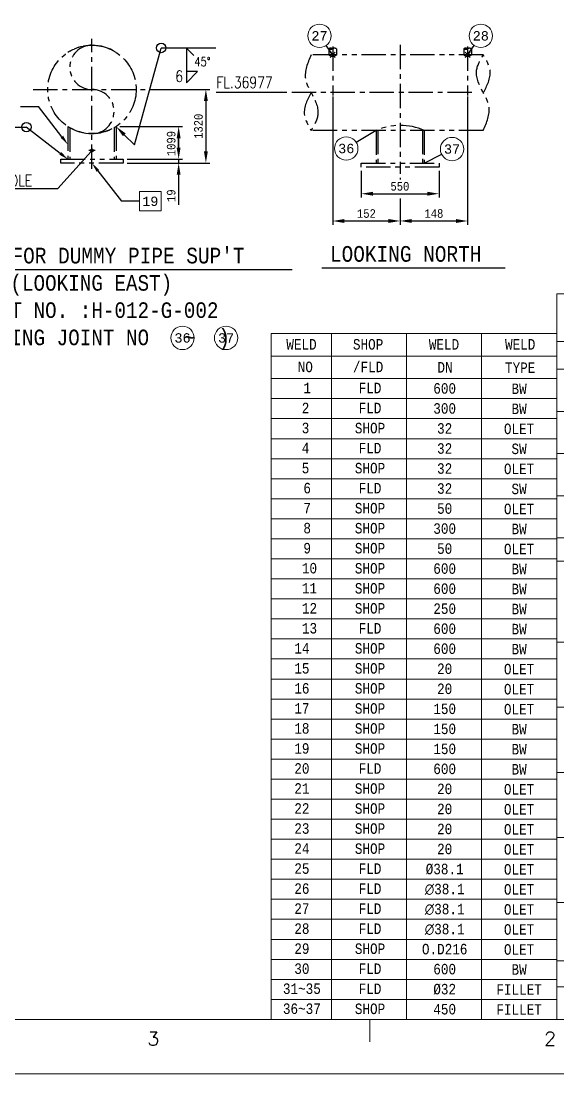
# Model space of a CAD drawing. Extents: x 0 to 841, y 0 to 594.
# Drawn here: x 539.5 to 677.3, y 0 to 270.4 of the extents above; entities that cross this region are included whole.
import ezdxf
from ezdxf.enums import TextEntityAlignment as Align

# ---------------------------------------------------------------- set-up
doc = ezdxf.new("R2010")
doc.units = 0
doc.header["$LTSCALE"] = 5
doc.header["$MEASUREMENT"] = 0
doc.linetypes.add('CENTER', pattern=[2, 1.25, -0.25, 0.25, -0.25])
doc.linetypes.add('PHANTOM', pattern=[2.5, 1.25, -0.25, 0.25, -0.25, 0.25, -0.25])
doc.layers.get('0').update_dxf_attribs({"lineweight": 9})
doc.layers.add('3', color=7, linetype='Continuous', lineweight=9)
doc.layers.add('42', color=7, linetype='Continuous', lineweight=9)
doc.layers.add('SUPT', color=4, linetype='Continuous')
doc.styles.add('MARKING', font='monotxt.shx', dxfattribs={"width": 0.85, "height": 2.6})
doc.styles.add('MONOTXT', font='monotxt.shx')
doc.styles.add('ROMANS', font='romans.shx')
doc.styles.add('TXT', font='monotxt.shx')

msp = doc.modelspace()

# ---------------------------------------------------------------- linework, layer by layer
at = {"color": 7, "linetype": 'Continuous', "lineweight": 0}
for p, q in [((677, 190.14), (603.71, 190.14)), ((603.71, 190.14), (603.71, 14)), ((619.14, 190.14), (619.14, 14)), ((638.43, 190.14), (638.43, 14)), ((657.71, 190.14), (657.71, 14)), ((677, 190.14), (677, 14)), ((677, 184.36), (603.71, 184.36)), ((677, 178.57), (603.71, 178.57)), ((677, 173.43), (603.71, 173.43)), ((677, 168.29), (603.71, 168.29)), ((677, 163.14), (603.71, 163.14)), ((677, 158), (603.71, 158)), ((677, 152.86), (603.71, 152.86)), ((677, 147.71), (603.71, 147.71)), ((677, 142.57), (603.71, 142.57)), ((677, 137.43), (603.71, 137.43)), ((677, 132.29), (603.71, 132.29)), ((677, 127.14), (603.71, 127.14)), ((677, 122), (603.71, 122)), ((677, 116.86), (603.71, 116.86)), ((677, 111.71), (603.71, 111.71)), ((677, 106.57), (603.71, 106.57)), ((677, 101.43), (603.71, 101.43)), ((677, 96.29), (603.71, 96.29)), ((677, 91.14), (603.71, 91.14)), ((677, 86), (603.71, 86)), ((677, 80.86), (603.71, 80.86)), ((677, 75.71), (603.71, 75.71)), ((677, 70.57), (603.71, 70.57)), ((677, 65.43), (603.71, 65.43)), ((677, 60.29), (603.71, 60.29)), ((677, 55.14), (603.71, 55.14)), ((677, 50), (603.71, 50)), ((603.71, 44.86), (677, 44.86)), ((677, 39.71), (603.71, 39.71)), ((603.71, 34.57), (677, 34.57)), ((677, 29.43), (603.71, 29.43)), ((603.71, 24.29), (677, 24.29)), ((603.71, 19.14), (677, 19.14)), ((603.71, 14), (677, 14))]:
    msp.add_line(p, q, dxfattribs=at)
at = {"color": 2, "linetype": 'Continuous'}
msp.add_lwpolyline([(569.9, 221.64), (569.9, 226.6), (575.43, 226.6), (575.43, 221.64), (569.9, 221.64)], dxfattribs=at)
at = {"layer": '3', "color": 7, "linetype": 'Continuous', "lineweight": 0}
msp.add_lwpolyline([(766.1, 188.11), (677, 188.11), (677, 200.31), (766.1, 200.31)], close=True, dxfattribs=at)
at = {"layer": '42', "color": 3, "linetype": 'Continuous', "lineweight": 0}
for p, q in [((677, 181), (677, 14)), ((677, 181), (827, 181)), ((827, 131.66), (677, 131.66)), ((629.01, 8.28), (629.01, 14))]:
    msp.add_line(p, q, dxfattribs=at)
at = {"layer": '42', "color": 7, "linetype": 'Continuous', "lineweight": 0}
for p, q in [((827, 181), (677, 181)), ((827, 170.16), (677, 170.16)), ((827, 159.32), (677, 159.32)), ((827, 148.5), (677, 148.5)), ((827, 137.66), (677, 137.66)), ((677, 110.86), (827, 110.86)), ((677, 94.16), (827, 94.16)), ((677, 77.46), (827, 77.46)), ((827, 60.76), (677, 60.76)), ((677, 60.76), (827, 60.76)), ((827, 44.06), (677, 44.06)), ((827, 29.02), (677, 29.02)), ((827, 22.35), (677, 22.35))]:
    msp.add_line(p, q, dxfattribs=at)
at = {"layer": '42', "color": 3, "linetype": 'Continuous', "lineweight": 0}
for points in [[(0, 0), (841, 0), (841, 594), (0, 594)], [(35, 580), (827, 580), (827, 14), (35, 14)]]:
    msp.add_lwpolyline(points, close=True, dxfattribs=at)
at = {"layer": 'SUPT', "color": 1, "linetype": 'CENTER'}
for p, q in [((557.7, 232.42), (557.7, 265.88)), ((618.49, 263.27), (618.49, 261.73)), ((619.48, 263.86), (619.48, 251.27)), ((620.48, 263.27), (620.48, 261.73)), ((636.8, 264.28), (636.8, 231.16)), ((653.13, 263.27), (653.13, 261.73)), ((654.12, 263.86), (654.12, 251.27)), ((655.11, 263.27), (655.11, 261.73)), ((542.62, 252.84), (571.43, 252.84)), ((655.21, 252.02), (608.71, 252.02)), ((558.48, 237.18), (556.91, 237.18))]:
    msp.add_line(p, q, dxfattribs=at)
at = {"layer": 'SUPT', "color": 2}
for p, q in [((568.6, 238.59), (575.48, 263.47)), ((581.92, 263.47), (581.92, 254.51)), ((583.83, 261.56), (581.92, 263.47)), ((619.48, 261.73), (617.81, 264.15)), ((620.14, 261.08), (618.83, 262.39)), ((618.83, 261.08), (620.14, 262.39)), ((654.78, 261.08), (653.47, 262.39)), ((653.47, 261.08), (654.78, 262.39)), ((654.12, 261.73), (655.8, 264.15)), ((581.92, 254.51), (584.81, 257.49)), ((584.81, 257.49), (581.92, 257.49)), ((572.43, 252.84), (587.94, 252.84)), ((607.71, 252.02), (589.59, 252.02)), ((586.94, 249.84), (586.94, 236.92)), ((619.48, 251.02), (619.48, 218.06)), ((654.12, 251.02), (654.12, 218.06)), ((539.35, 248.46), (543.98, 248.46)), ((530.19, 243.18), (540.86, 243.18)), ((564.88, 243.32), (580.94, 243.32)), ((566, 241.19), (568.6, 238.59)), ((579.94, 237.92), (579.94, 240.92)), ((630.62, 242.3), (625.54, 239.22)), ((579.94, 240.32), (579.94, 237.92)), ((557.48, 236.93), (548.93, 227.38)), ((642.98, 233.9), (647.46, 236.18)), ((566.7, 234.92), (580.94, 234.92)), ((566.7, 233.92), (580.94, 233.92)), ((579.94, 234.92), (579.94, 233.92)), ((580.94, 233.92), (587.94, 233.92)), ((579.94, 230.92), (579.94, 223.2)), ((626.8, 231.9), (626.8, 225.06)), ((636.8, 230.16), (636.8, 229.69)), ((646.8, 231.9), (646.8, 225.06)), ((519.66, 227.38), (548.93, 227.38)), ((629.8, 226.06), (643.8, 226.06)), ((636.8, 224.85), (636.8, 218.06)), ((569.9, 224.12), (565.27, 224.12)), ((622.48, 219.06), (633.8, 219.06)), ((639.8, 219.06), (651.12, 219.06)), ((609.12, 206.49), (514.01, 206.49)), ((663.72, 206.92), (616.73, 206.92))]:
    msp.add_line(p, q, dxfattribs=at)
at = {"layer": 'SUPT', "color": 2, "linetype": 'Continuous'}
msp.add_line((589.46, 263.47), (575.46, 263.47), dxfattribs=at)
at = {"layer": 'SUPT', "color": 1, "linetype": 'PHANTOM'}
for p, q in [((658.15, 261.73), (613.95, 261.73)), ((551.51, 243.32), (551.51, 234.92)), ((551.98, 243.03), (551.98, 234.92)), ((563.41, 243.03), (563.41, 234.92)), ((563.88, 243.32), (563.88, 234.92)), ((658.15, 242.3), (613.95, 242.3)), ((630.62, 242.3), (630.62, 233.9)), ((631.09, 242.5), (631.09, 233.9)), ((642.52, 242.5), (642.52, 233.9)), ((642.98, 242.3), (642.98, 233.9)), ((549.7, 234.92), (565.7, 234.92)), ((549.7, 233.92), (549.7, 234.92)), ((565.7, 233.92), (549.7, 233.92)), ((565.7, 234.92), (565.7, 233.92)), ((626.8, 233.9), (646.8, 233.9)), ((626.8, 232.9), (626.8, 233.9)), ((646.8, 232.9), (626.8, 232.9)), ((646.8, 233.9), (646.8, 232.9))]:
    msp.add_line(p, q, dxfattribs=at)
at = {"layer": 'SUPT', "color": 2, "linetype": 'Continuous'}
for points in [[(549.99, 240.68), (543.98, 248.46)], [(559.22, 231.94), (565.27, 224.12)]]:
    msp.add_lwpolyline(points, dxfattribs=at)
at = {"layer": 'SUPT', "color": 2}
msp.add_lwpolyline([(549.57, 236.42), (540.83, 243.18)], dxfattribs=at)
at = {"layer": 'SUPT', "color": 2, "linetype": 'Continuous', "lineweight": 0}
for centre in [(616.1, 266.61), (657.5, 266.61), (622.97, 237.67), (650.13, 237.54), (580.94, 189.03), (592.13, 189.03)]:
    msp.add_circle(centre, 3, dxfattribs=at)
at = {"layer": 'SUPT', "color": 1, "linetype": 'PHANTOM'}
for centre, radius in [((557.7, 252.84), 11.35), ((557.7, 237.18), 0.335)]:
    msp.add_circle(centre, radius, dxfattribs=at)
at = {"layer": 'SUPT', "color": 2}
for centre in [(575.49, 263.49), (540.86, 243.18)]:
    msp.add_circle(centre, 1.21, dxfattribs=at)
at = {"layer": 'SUPT', "color": 1, "linetype": 'PHANTOM'}
for centre, radius, start, end in [((557.7, 252.84), 11.35, 57.0169, 122.9831), ((557.7, 258.52), 5.68, 90, 270), ((557.7, 247.16), 5.68, 270, 90), ((636.8, 228.52), 15.1, 65.84, 114.16), ((557.7, 252.84), 11.35, 237.0169, 302.9831)]:
    msp.add_arc(centre, radius, start, end, dxfattribs=at)
at = {"layer": 'SUPT', "color": 1, "linetype": 'CENTER'}
for centre in [(619.48, 262.95), (654.12, 262.95)]:
    msp.add_arc(centre, 1.57, 230.7627, 309.2373, dxfattribs=at)
at = {"layer": 'SUPT', "color": 1, "linetype": 'PHANTOM'}
for points in [[(619.48, 263.27), (619.3, 263.36), (618.96, 263.54), (618.64, 263.35), (618.49, 263.27)], [(654.12, 263.27), (653.94, 263.36), (653.6, 263.54), (653.27, 263.35), (653.13, 263.27)], [(658.15, 252.02), (659.1, 253.81), (660.81, 257.18), (658.97, 260.33), (658.15, 261.73)], [(613.95, 252.02), (613, 250.22), (611.29, 246.85), (613.13, 243.7), (613.95, 242.3)]]:
    msp.add_open_spline(points, degree=3, knots=[1.177559, 1.177559, 1.177559, 1.177559, 1.843458, 2.374059, 2.374059, 2.374059, 2.374059], dxfattribs=at)
for points in [[(620.48, 263.27), (619.85, 263.41), (619.48, 263.27), (618.93, 263.09), (618.49, 263.27)], [(655.11, 263.27), (654.49, 263.41), (654.12, 263.27), (653.56, 263.09), (653.13, 263.27)], [(613.95, 261.73), (612.49, 255.6), (613.95, 252.02), (615.7, 246.54), (613.95, 242.3)], [(658.15, 242.3), (659.61, 248.44), (658.15, 252.02), (656.4, 257.5), (658.15, 261.73)]]:
    msp.add_spline(points, degree=3, dxfattribs=at)
at = {"layer": 'SUPT', "color": 2}
for points in [[(586.44, 249.84), (587.44, 249.84), (586.94, 252.84)], [(565.64, 240.84), (566.35, 241.55), (563.88, 243.32)], [(579.44, 240.32), (580.44, 240.32), (579.94, 243.32)], [(549.83, 236.75), (551.55, 234.89), (549.32, 236.09)], [(579.44, 237.92), (580.44, 237.92), (579.94, 234.92)], [(579.44, 237.92), (580.44, 237.92), (579.94, 234.92)], [(586.44, 236.92), (587.44, 236.92), (586.94, 233.92)], [(579.44, 230.92), (580.44, 230.92), (579.94, 233.92)], [(629.8, 226.56), (629.8, 225.56), (626.8, 226.06)], [(643.8, 226.56), (643.8, 225.56), (646.8, 226.06)], [(622.48, 219.56), (622.48, 218.56), (619.48, 219.06)], [(633.8, 219.56), (633.8, 218.56), (636.8, 219.06)], [(639.8, 219.56), (639.8, 218.56), (636.8, 219.06)], [(651.12, 219.56), (651.12, 218.56), (654.12, 219.06)]]:
    msp.add_solid(points, dxfattribs=at)
at = {"layer": 'SUPT', "color": 2, "linetype": 'Continuous'}
for points in [[(549.66, 240.43), (551.51, 238.7), (550.32, 240.94)], [(559.55, 232.19), (557.7, 233.92), (558.89, 231.68)]]:
    msp.add_solid(points, dxfattribs=at)

# ---------------------------------------------------------------- texts
at = {"color": 7, "linetype": 'Continuous', "lineweight": 0, "style": 'MONOTXT', "width": 0.833325}
for s, p in [('WELD', (611.48, 187.38)), ('SHOP', (628.58, 187.38)), ('WELD', (648.06, 187.38)), ('WELD', (667.61, 187.38)), (' NO', (611.48, 181.59)), ('/FLD', (628.58, 181.58)), ('DN', (648.32, 181.48)), ('TYPE', (667.61, 181.38)), ('   1', (610.04, 176.18)), ('FLD', (629.07, 176.16)), ('600', (648.23, 176.06)), ('BW', (667.33, 175.97)), ('   2', (609.59, 171.03)), ('FLD', (629.07, 171.02)), ('300', (648.23, 170.92)), ('BW', (667.33, 170.82)), ('   3', (609.59, 165.89)), ('SHOP', (629.07, 165.87)), ('32', (648.23, 165.78)), ('OLET', (667.33, 165.68)), ('   4', (609.59, 160.75)), ('FLD', (629.07, 160.73)), ('32', (648.23, 160.63)), ('SW', (667.33, 160.54)), ('   5', (609.59, 155.6)), ('SHOP', (629.07, 155.59)), ('32', (648.23, 155.49)), ('OLET', (667.33, 155.4)), ('   6', (610.02, 150.46)), ('FLD', (629.07, 150.45)), ('32', (648.23, 150.35)), ('SW', (667.33, 150.25)), ('   7', (610.02, 145.32)), ('SHOP', (629.07, 145.3)), ('50', (648.23, 145.21)), ('OLET', (667.33, 145.11)), ('   8', (610.02, 140.18)), ('SHOP', (629.07, 140.16)), ('300', (648.23, 140.06)), ('BW', (667.33, 139.97)), ('   9', (610.02, 135.03)), ('SHOP', (629.07, 135.02)), ('50', (648.23, 134.92)), ('OLET', (667.33, 134.82)), ('  10', (611.58, 129.89)), ('SHOP', (629.07, 129.87)), ('600', (648.23, 129.78)), ('BW', (667.33, 129.68)), ('  11', (611.58, 124.75)), ('SHOP', (629.07, 124.73)), ('600', (648.23, 124.63)), ('BW', (667.33, 124.54)), ('  12', (611.58, 119.6)), ('SHOP', (629.07, 119.59)), ('250', (648.23, 119.49)), ('BW', (667.33, 119.4)), ('  13', (611.58, 114.46)), ('FLD', (629.07, 114.45)), ('600', (648.23, 114.35)), ('BW', (667.33, 114.25)), ('14', (611.58, 109.32)), ('SHOP', (629.07, 109.3)), ('600', (648.23, 109.21)), ('BW', (667.33, 109.11)), ('15', (611.58, 104.18)), ('SHOP', (629.07, 104.16)), ('20', (648.23, 104.06)), ('OLET', (667.33, 103.97)), ('16', (611.58, 99.03)), ('SHOP', (629.07, 99.02)), ('20', (648.23, 98.92)), ('OLET', (667.33, 98.82)), ('17', (611.58, 93.89)), ('SHOP', (629.07, 93.87)), ('150', (648.23, 93.78)), ('OLET', (667.33, 93.68)), ('18', (611.58, 88.75)), ('SHOP', (629.07, 88.73)), ('150', (648.23, 88.63)), ('BW', (667.33, 88.54)), ('19', (611.58, 83.6)), ('SHOP', (629.07, 83.59)), ('150', (648.23, 83.49)), ('BW', (667.33, 83.4)), ('20', (611.58, 78.46)), ('FLD', (629.07, 78.45)), ('600', (648.23, 78.35)), ('BW', (667.33, 78.25)), ('21', (611.58, 73.32)), ('SHOP', (629.07, 73.3)), ('20', (648.23, 73.21)), ('OLET', (667.33, 73.11)), ('22', (611.58, 68.18)), ('SHOP', (629.07, 68.16)), ('20', (648.23, 68.06)), ('OLET', (667.33, 67.97)), ('23', (611.58, 63.03)), ('SHOP', (629.07, 63.02)), ('20', (648.23, 62.92)), ('OLET', (667.33, 62.82)), ('24', (611.58, 57.89)), ('SHOP', (629.07, 57.87)), ('20', (648.23, 57.78)), ('OLET', (667.33, 57.68)), ('25', (611.58, 52.75)), ('FLD', (629.07, 52.73)), ('%%C38.1', (648.23, 52.63)), ('OLET', (667.33, 52.54)), ('26', (611.58, 47.6)), ('FLD', (629.07, 47.59)), ('∅38.1', (648.23, 47.49)), ('OLET', (667.33, 47.4)), ('27', (611.58, 42.46)), ('FLD', (629.07, 42.45)), ('∅38.1', (648.23, 42.35)), ('OLET', (667.33, 42.25)), ('28', (611.58, 37.32)), ('FLD', (629.07, 37.3)), ('∅38.1', (648.23, 37.21)), ('OLET', (667.33, 37.11)), ('29', (611.58, 32.18)), ('SHOP', (629.07, 32.16)), ('O.D216', (648.23, 32.06)), ('OLET', (667.33, 31.97)), ('30', (611.58, 27.03)), ('FLD', (629.07, 27.02)), ('600', (648.23, 26.92)), ('BW', (667.33, 26.82)), ('31~35', (611.58, 21.89)), ('FLD', (629.07, 21.87)), ('%%C32', (648.23, 21.78)), ('FILLET', (667.33, 21.68)), ('36~37', (611.58, 16.75)), ('SHOP', (629.07, 16.73)), ('450', (648.23, 16.63)), ('FILLET', (667.33, 16.54))]:
    msp.add_text(s, height=2.7, dxfattribs=at).set_placement(p, align=Align.MIDDLE_CENTER)
at = {"layer": '42', "color": 3, "linetype": 'Continuous', "lineweight": 0, "style": 'ROMANS', "width": 1.001426}
for s, p in [('3', (573.44, 9.06)), ('2', (675.29, 9.06))]:
    msp.add_text(s, height=3.58, dxfattribs=at).set_placement(p, align=Align.MIDDLE)
at = {"layer": 'SUPT', "color": 2, "linetype": 'Continuous', "lineweight": 0, "style": 'TXT'}
for s, p in [('27', (616.1, 266.61)), ('28', (657.5, 266.61)), ('36', (622.97, 237.67)), ('37', (650.13, 237.54)), ('19', (572.67, 224.12)), ('36', (580.94, 189.03)), ('37', (592.13, 189.03))]:
    msp.add_text(s, height=2.4, dxfattribs=at).set_placement(p, align=Align.MIDDLE_CENTER)
at = {"layer": 'SUPT', "color": 2, "linetype": 'Continuous'}
for s, height, style, width, p in [('45%%D', 2.322, 'ROMANS', 0.8, (583.99, 258.81)), ('6', 2.9, 'ROMANS', 0.8, (579.09, 254.77)), ('FL.36977', 2.903, 'ROMANS', 0.8, (589.64, 253.21)), ("DETAIL FOR DUMMY PIPE SUP'T", 4.032, 'TXT', 0.857143, (516.1, 208.16)), ('LOOKING NORTH', 4.032, 'TXT', 0.857143, (618.78, 208.59))]:
    msp.add_text(s, height=height, dxfattribs=dict(at, style=style, width=width)).set_placement(p)
at = {"layer": 'SUPT', "color": 2}
for s, height, style, width, p in [('%%C6 VENT HOLE', 2.903, 'ROMANS', 0.8, (519.75, 227.97)), ('550', 2.2, 'MARKING', 0.85, (634.31, 226.86))]:
    msp.add_text(s, height=height, dxfattribs=dict(at, style=style, width=width)).set_placement(p)
at = {"layer": 'SUPT', "color": 2, "linetype": 'Continuous', "style": 'TXT', "width": 0.857143}
for s, p in [('(LOOKING EAST)', (557.53, 203.16)), ("SUP'T NO. :H-012-G-002", (557.53, 196.16)), ('(WELDING JOINT NO   ~  )', (557.53, 189.16))]:
    msp.add_text(s, height=4, dxfattribs=at).set_placement(p, align=Align.MIDDLE_CENTER)
at = {"layer": 'SUPT', "color": 2, "char_height": 2.2, "attachment_point": 5, "rotation": 90, "style": 'MARKING'}
for s, insert in [('\\A1;1320', (585.04, 243.38)), ('\\A1;1099', (578.04, 238.94)), ('\\A1;19', (578.04, 225.56))]:
    msp.add_mtext(s, dxfattribs=dict(at, insert=insert))
at = {"layer": 'SUPT', "color": 2, "char_height": 2.2, "attachment_point": 5, "style": 'MARKING'}
for s, insert in [('\\A1;152', (628.14, 220.96)), ('\\A1;148', (645.46, 220.96))]:
    msp.add_mtext(s, dxfattribs=dict(at, insert=insert))

doc.saveas('drawing.dxf')
